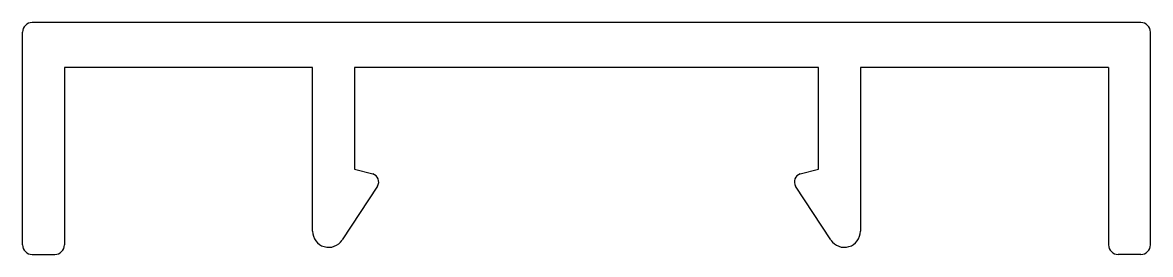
# Model space of a CAD drawing. Extents: x 684.6 to 719.6, y 765.7 to 772.9.
import ezdxf

# ---------------------------------------------------------------- set-up
doc = ezdxf.new("R2010")
doc.units = 0
doc.layers.get('0').update_dxf_attribs({"linetype": 'CONTINUOUS'})

msp = doc.modelspace()

# ---------------------------------------------------------------- linework, layer by layer
for p, q in [((719.278, 772.931), (684.877, 772.931)), ((684.577, 766.031), (684.577, 772.631)), ((719.578, 766.031), (719.578, 772.631)), ((685.877, 771.531), (685.877, 766.031)), ((693.578, 771.531), (685.877, 771.531)), ((693.578, 766.453), (693.578, 771.531)), ((709.278, 771.531), (694.878, 771.531)), ((694.878, 771.531), (694.878, 768.381)), ((709.278, 768.381), (709.278, 771.531)), ((718.278, 771.531), (710.578, 771.531)), ((710.578, 771.531), (710.578, 766.453)), ((718.278, 771.531), (718.278, 766.031)), ((694.878, 768.381), (695.444, 768.229)), ((708.711, 768.229), (709.278, 768.381)), ((695.589, 767.851), (694.496, 766.18)), ((709.659, 766.18), (708.567, 767.851)), ((684.877, 765.731), (685.577, 765.731)), ((719.278, 765.731), (718.578, 765.731))]:
    msp.add_line(p, q)
for centre, radius, start, end in [((684.877, 772.631), 0.3, 90, 180), ((719.278, 772.631), 0.3, 0, 90), ((695.38, 767.988), 0.25, 326.8248, 75), ((708.776, 767.988), 0.25, 105, 213.1752), ((694.078, 766.453), 0.5, 180, 326.8248), ((710.078, 766.453), 0.5, 213.1752, 360), ((684.877, 766.031), 0.3, 180, 270), ((685.577, 766.031), 0.3, 270, 0), ((718.578, 766.031), 0.3, 180, 270), ((719.278, 766.031), 0.3, 270, 0)]:
    msp.add_arc(centre, radius, start, end)

doc.saveas('drawing.dxf')
